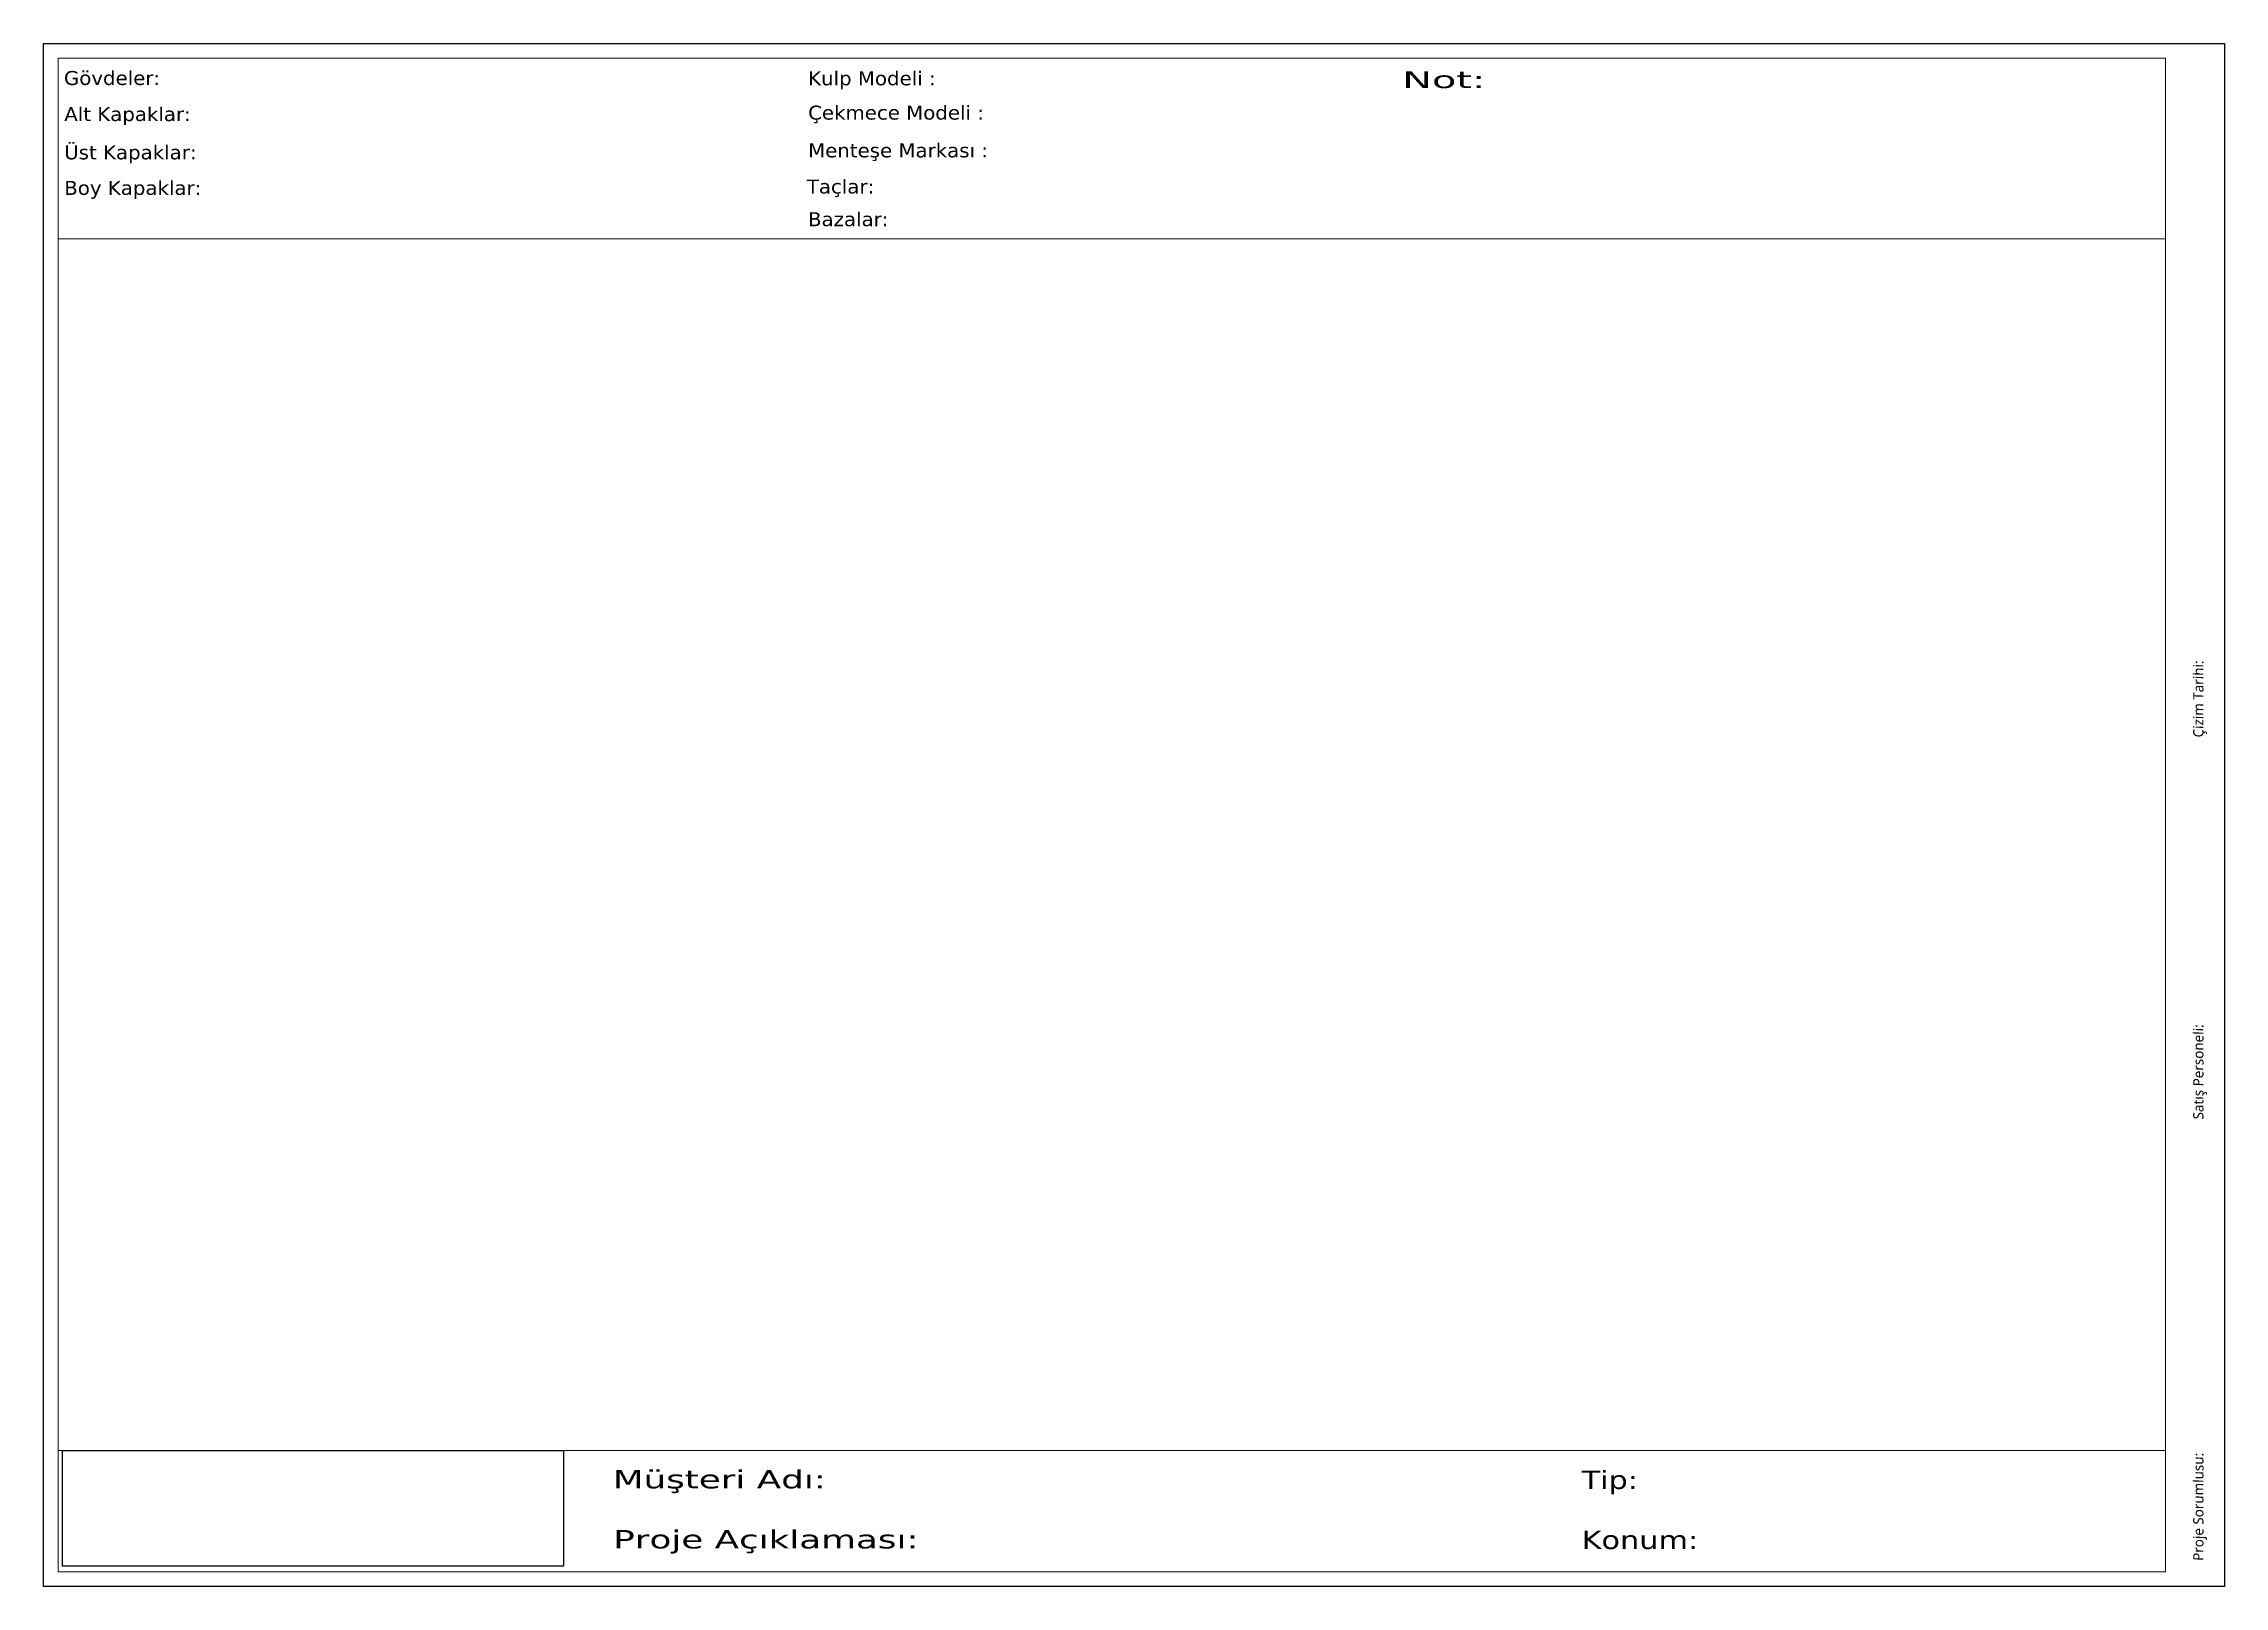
# Model space of a CAD drawing. Header units: centimetres. Extents: x 0 to 297, y 0 to 210.
import ezdxf
from ezdxf.enums import TextEntityAlignment as Align

# ---------------------------------------------------------------- set-up
doc = ezdxf.new("R2010")
doc.units = ezdxf.units.CM
doc.header["$MEASUREMENT"] = 0
doc.layers.add('AntetCerceveIc', color=251, linetype='Continuous', lineweight=20)
doc.layers.add('AntetCervece', color=250, linetype='Continuous', lineweight=25, true_color=0x333333, plot=False)
doc.styles.add('ANTET', font='tahoma.ttf')
doc.styles.add('ITEMTEXT2', font='Yu Gothic UI Light.ttf')
picture_1 = doc.add_image_def('image1.jpg', size_in_pixel=(581, 134))

# ---------------------------------------------------------------- blocks, each defined once
blk = doc.blocks.new('ANTET')
at = {"layer": 'AntetCerceveIc'}
blk.add_lwpolyline([(2, 208), (289, 208), (289, 2), (2, 2)], close=True, dxfattribs=at)
for points in [[(2, 183.41), (289, 183.41)], [(2, 18.51), (289, 18.51)]]:
    blk.add_lwpolyline(points, dxfattribs=at)
at = {"layer": 'AntetCervece'}
blk.add_lwpolyline([(0, 210), (297, 210), (297, 0), (0, 0)], close=True, dxfattribs=at)
at = {"style": 'ANTET'}
for s, height, width, p in [('Gövdeler:', 1.9, 1.2, (2.77, 204.37)), ('Kulp Modeli :', 1.9, 1.2, (104.12, 204.33)), ('Alt Kapaklar:', 1.9, 1.2, (2.81, 199.46)), ('Çekmece Modeli :', 1.9, 1.2, (104.12, 199.66)), ('Üst Kapaklar:', 1.9, 1.2, (2.81, 194.25)), ('Menteşe Markası :', 1.9, 1.2, (104.12, 194.52)), ('Boy Kapaklar:', 1.9, 1.2, (2.81, 189.41)), ('Taçlar:', 1.9, 1.2, (103.94, 189.6)), ('Bazalar:', 1.9, 1.2, (104.1, 185.15)), ('Müşteri Adı:', 2.5, 1.65, (77.5, 13.34)), ('Tip:', 2.5, 1.4, (209.46, 13.25)), ('Proje Açıklaması:', 2.5, 1.65, (77.58, 5.16)), ('Konum:', 2.5, 1.4, (209.46, 5.08))]:
    blk.add_text(s, height=height, dxfattribs=dict(at, width=width)).set_placement(p)
at = {"color": 1, "style": 'ANTET', "width": 2}
blk.add_text('Not:', height=2.3, dxfattribs=at).set_placement((185.02, 206.25), align=Align.TOP_LEFT)
at = {"color": 250, "style": 'ITEMTEXT2', "oblique": 2}
for s, p in [('Çizim Tarihi:', (294.15, 115.54)), ('Satış Personeli:', (294.15, 63.54)), ('Proje Sorumlusu:', (294.15, 3.45))]:
    blk.add_text(s, height=1.4, rotation=90, dxfattribs=at).set_placement(p)
at = {"style": 'ANTET'}
for tag, p, height in [('S_BOXCOLOR', (17.49, 204.34), 1.6), ('S_HANDLESTYPE', (123.15, 204.34), 1.6), ('S_NOTE', (197.62, 204.13), 1.6), ('S_BASEDOORTYPE', (21.9, 199.44), 1.6), ('S_DRAWERTYPE', (130.06, 199.78), 1.6), ('S_HINGETYPE', (130.35, 194.43), 1.6), ('S_WALLDOORTYPE', (22.72, 194.26), 1.6), ('S_TALLDOORTYPE', (23.32, 189.5), 1.6), ('S_TOPFILLERTYPE', (114.03, 189.51), 1.6), ('S_PLINTHTYPE', (116.46, 185.25), 1.6), ('S_CUSTOMERNAME', (108.95, 13.51), 2.5), ('S_TYPE', (218.15, 13.17), 2.5), ('S_PROJECTNAME', (121.68, 5.25), 2.5), ('S_LOCATION', (227.45, 4.75), 2.5)]:
    blk.add_attdef(tag, p, '', height=height, dxfattribs=at)
at = {"style": 'ITEMTEXT2'}
for tag, p in [('D_DRAWINGDATE', (294.29, 126.06)), ('S_SALESPERSON', (294.23, 76.5)), ('S_DRAWINGBY', (294.23, 18.39))]:
    blk.add_attdef(tag, p, '', height=1.4, rotation=90, dxfattribs=at)
image = blk.add_image(picture_1, insert=(2.56, 2.75), size_in_units=(68.25, 15.74))
image.dxf.flags = 7

msp = doc.modelspace()

# ---------------------------------------------------------------- block references
msp.add_blockref('ANTET', (0, 0))

doc.saveas('drawing.dxf')
